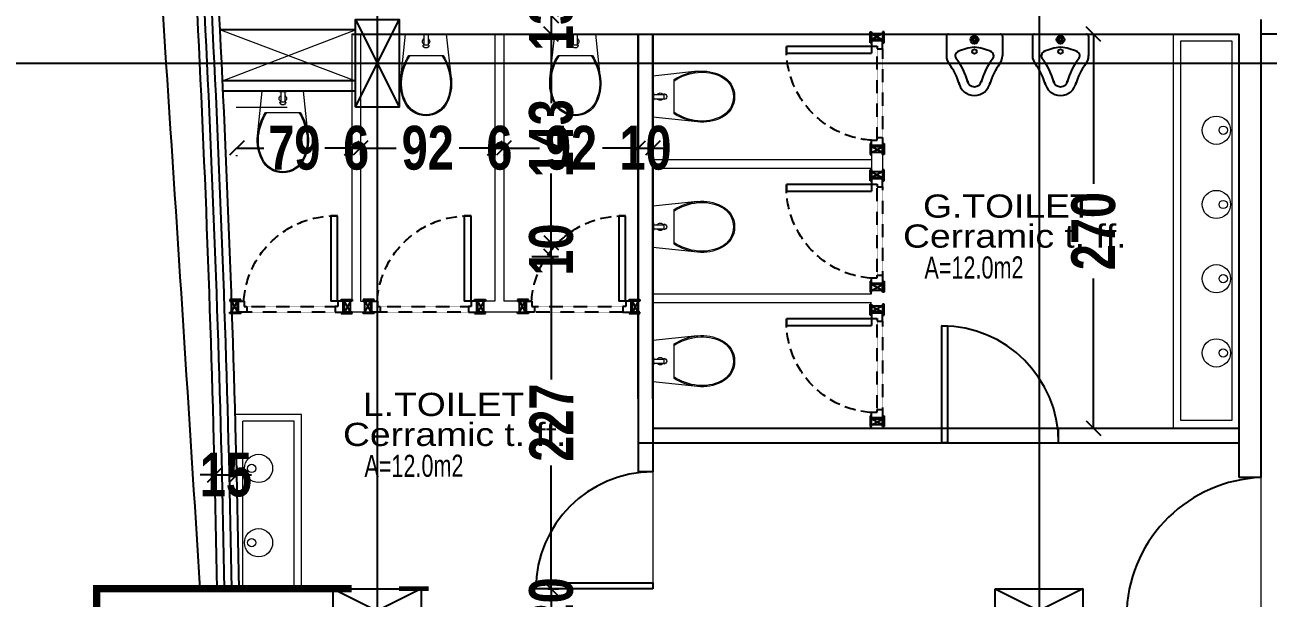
# Model space of a CAD drawing. Extents: x 285329 to 658348, y -83126 to -16980.
# Drawn here: x 345803 to 346654, y -40564 to -40172 of the extents above; entities that cross this region are included whole.
import ezdxf

# ---------------------------------------------------------------- set-up
doc = ezdxf.new("R2010")
doc.units = 0
doc.linetypes.add('HIDDEN', pattern=[0.375, 0.25, -0.125])
doc.layers.get('0').update_dxf_attribs({"linetype": 'CONTINUOUS'})
doc.layers.get('DEFPOINTS').update_dxf_attribs({"color": 9, "linetype": 'CONTINUOUS'})
for name, color, linetype, lineweight in [('02 wall', 3, 'CONTINUOUS', 60), ('A-text finishing', 6, 'CONTINUOUS', 13), ('A-text function', 30, 'CONTINUOUS', 20), ('VIS', 8, 'CONTINUOUS', 18)]:
    doc.layers.add(name, color=color, linetype=linetype, lineweight=lineweight)
for name, color, linetype in [('03-DOOR', 1, 'CONTINUOUS'), ('04-FURN', 6, 'CONTINUOUS'), ('04-SANITARY', 1, 'CONTINUOUS'), ('AXIS', 1, 'CONTINUOUS'), ('COLUMN', 5, 'CONTINUOUS'), ('FURNITURE', 4, 'CONTINUOUS'), ('TEXT', 3, 'CONTINUOUS'), ('WALL', 7, 'CONTINUOUS'), ('WALL1', 2, 'CONTINUOUS')]:
    doc.layers.add(name, color=color, linetype=linetype)
doc.styles.add('ARIAL', font='BOD_CB.TTF', dxfattribs={"width": 1.2})
doc.styles.add('CITYBLUEPRINT', font='cityb___.ttf', dxfattribs={"width": 0.8})
doc.styles.get("Standard").update_dxf_attribs({"font": 'sanss___.ttf', "height": 15})
doc.dimstyles.new('50', dxfattribs={"dimtxt": 30, "dimasz": 10, "dimexe": 5, "dimexo": 6, "dimgap": 5, "dimtad": 0, "dimdec": 0, "dimdsep": 46, "dimtxsty": 'CITYBLUEPRINT', "dimblk1": 'OBLIQUE', "dimblk2": 'OBLIQUE', "dimsah": 1, "dimcen": 0.05, "dimdle": 0.03, "dimclre": 22, "dimclrt": 7, "dimadec": 0, "dimazin": 0, "dimtfac": 1, "dimtdec": 0, "dimtix": 1, "dimtmove": 0, "dimatfit": 3, "dimldrblk": 'OBLIQUE', "dimfxl": 1, "dimtolj": 1, "dimtzin": 0, "dimarcsym": 0})

# ---------------------------------------------------------------- blocks, each defined once
blk = doc.blocks.new('COLUMN')
at = {"layer": 'AXIS'}
for p, q in [((236924.7, -9644.26), (236984.7, -9674.26)), ((236984.7, -9644.26), (236924.7, -9674.26))]:
    blk.add_line(p, q, dxfattribs=at)
at = {"layer": 'COLUMN'}
blk.add_lwpolyline([(236924.7, -9644.26), (236984.7, -9644.26), (236984.7, -9674.26), (236924.7, -9674.26)], close=True, dxfattribs=at)
blk = doc.blocks.new('cbcb')
at = {"layer": 'AXIS'}
for p, q in [((327577.93, -10741.62), (327577.95, -14318.5)), ((328030.95, -10741.69), (328030.42, -14326.06)), ((327245.11, -11829.25), (329571.96, -11829.25))]:
    blk.add_line(p, q, dxfattribs=at)
at = {"layer": 'WALL', "linetype": 'Continuous', "rotation": 90}
blk.add_blockref('COLUMN', (317918.69, -248783.95), dxfattribs=at)
at = {"layer": 'WALL', "linetype": 'Continuous'}
for p in [(90623.17, -2544.71), (91075.96, -2544.71)]:
    blk.add_blockref('COLUMN', p, dxfattribs=at)
blk = doc.blocks.new('WC B Outlet 10_2')
at = {"layer": '04-SANITARY', "linetype": 'Continuous', "lineweight": 18}
for p, q in [((1.7, 253.4), (34, 560)), ((34, 560), (316, 560)), ((150, 560), (150, 555)), ((150, 555), (200, 555)), ((161, 555), (161, 485)), ((189, 555), (189, 485)), ((200, 555), (200, 560)), ((348.3, 253.4), (316, 560)), ((155, 485), (195, 485)), ((293.2, 413.4), (56.8, 413.4))]:
    blk.add_line(p, q, dxfattribs=at)
for centre, radius, start, end in [((175, 509), 25, 126.86, 233.14), ((175, 509), 25, 306.86, 53.14), ((175, 485), 20, 180, 360)]:
    blk.add_arc(centre, radius, start, end, dxfattribs=at)
for centre, major_axis, start_param, end_param in [((366.6, 213.7), (0, 372.5), 1.00489, 1.464054), ((366.6, 213.7), (0, 364.6), 0.991054, 1.464054), ((-16.6, 213.7), (0, 364.6), 4.819131, 5.292131), ((-16.6, 213.7), (0, 372.5), 4.819131, 5.278295), ((290.4, 222), (0, 294.6), 1.464055, 2.031139), ((290.4, 222), (0, 286.7), 1.464055, 2.031139), ((59.6, 222), (0, 286.7), 4.252047, 4.819131), ((59.6, 222), (0, 294.6), 4.252047, 4.819131), ((175, 164), (0, 164), 2.031139, 3.141593), ((175, 164), (0, 156.1), 2.031139, 3.141593), ((175, 164), (0, 156.1), 3.141593, 4.252047), ((175, 164), (0, 164), 3.141593, 4.252046), ((175, 164), (0, 164), 3.141593, 4.252046)]:
    blk.add_ellipse(centre, major_axis=major_axis, ratio=0.985488, start_param=start_param, end_param=end_param, dxfattribs=at)
blk = doc.blocks.new('pporte ce')
at = {"layer": '03-DOOR'}
for p, q in [((8.71, 7.5), (8.71, 65.76)), ((8.71, 65.76), (13.29, 65.76)), ((13.29, 65.76), (8.71, 65.76)), ((13.29, 65.76), (13.29, 7.5)), ((6.26, 8.5), (-1.24, 8.5)), ((-1.24, 8.5), (-1.24, 7.5)), ((-1.24, 7.5), (3.97, 7.5)), ((-1.24, -1), (-1.24, 0)), ((-1.24, 0), (3.97, 0)), ((0, 7.5), (3.97, 0)), ((0, 0), (3.97, 7.5)), ((0, 0), (0, 7.5)), ((3.97, 7.5), (13.29, 7.5)), ((3.97, 0), (3.97, 7.5)), ((10.38, 0), (3.97, 0)), ((4.82, 0), (4.82, 7.5)), ((6.26, 7.5), (6.26, 8.5)), ((6.26, 0), (6.26, -1)), ((8.55, 7.5), (8.55, 3.83)), ((8.55, 3.83), (10.38, 3.83)), ((10.38, 3.83), (10.38, 0)), ((70.91, 3.83), (70.91, 0)), ((72.75, 3.83), (70.91, 3.83)), ((70.91, 0), (77.33, 0)), ((77.33, 7.5), (72.75, 7.5)), ((72.75, 7.5), (72.75, 3.83)), ((75.04, 7.5), (75.04, 8.5)), ((75.04, 8.5), (82.54, 8.5)), ((75.04, 0), (75.04, -1)), ((76.48, 0), (76.48, 7.5)), ((77.33, 0), (77.33, 7.5)), ((82.54, 7.5), (77.33, 7.5)), ((81.3, 7.5), (77.33, 0)), ((81.3, 0), (77.33, 7.5)), ((82.54, 0), (77.33, 0)), ((81.3, 0), (81.3, 7.5)), ((82.54, 8.5), (82.54, 7.5)), ((82.54, -1), (82.54, 0)), ((6.26, -1), (-1.24, -1)), ((75.04, -1), (82.54, -1))]:
    blk.add_line(p, q, dxfattribs=at)
at = {"layer": '03-DOOR', "linetype": 'HIDDEN', "ltscale": 0.5}
for p, q in [((70.91, 3.83), (10.38, 3.83)), ((10.38, 0), (70.91, 0))]:
    blk.add_line(p, q, dxfattribs=at)
at = {"layer": '03-DOOR', "linetype": 'HIDDEN', "ltscale": 30}
blk.add_arc((10.72, 3.5), 62.32, 3.6828, 87.63213, dxfattribs=at)
blk = doc.blocks.new('A$C7CA23E6F')
at = {"layer": '04-FURN'}
for p, q in [((33.8, 32), (22.47, 32)), ((35, 30.8), (35, 1.2)), ((33.8, 0), (22.47, 0))]:
    blk.add_line(p, q, dxfattribs=at)
for centre, radius in [((25.06, 16), 1.26), ((31.78, 16), 2.26), ((31.78, 16), 1.26), ((31.78, 16), 0.76)]:
    blk.add_circle(centre, radius, dxfattribs=at)
for centre, radius, start, end in [((-2.36, 56.77), 33.3, 285.0082, 308.02122), ((22.65, 24.32), 7.68, 88.66854, 133.36977), ((33.8, 30.8), 1.2, 0, 90), ((9.07, 16), 9.07, 99.52415, 180), ((-2.36, 56.77), 38.3, 285.0082, 308.02122), ((22.62, 24.35), 2.64, 21.01472, 133.43131), ((0.38, 14), 27.17, 4.22908, 25.355), ((9.07, 16), 9.07, 180, 260.47585), ((9.07, 16), 4.07, 99.52415, 180), ((9.07, 16), 4.07, 180, 260.47585), ((0.38, 18), 27.17, 334.645, 355.77092), ((-2.36, -24.77), 33.3, 51.97878, 74.9918), ((-2.36, -24.77), 38.3, 51.97878, 74.9918), ((22.65, 7.68), 7.68, 226.63023, 271.33146), ((22.62, 7.65), 2.64, 226.56869, 338.98528), ((33.8, 1.2), 1.2, 270, 0)]:
    blk.add_arc(centre, radius, start, end, dxfattribs=at)
blk = doc.blocks.new('_Oblique')
at = {"color": 0, "lineweight": -2}
blk.add_line((-0.5, -0.5), (0.5, 0.5), dxfattribs=at)
blk = doc.blocks.new('*D2400')
at = {"layer": 'DEFPOINTS', "color": 0, "linetype": 'Continuous', "lineweight": 5, "transparency": 16777216}
for p in [(346161.27, -40165.67), (346161.27, -40178.29), (346163.13, -40178.29)]:
    blk.add_point(p, dxfattribs=at)
at = {"layer": 'VIS', "color": 0, "linetype": 'Continuous', "lineweight": -2, "transparency": 16777216}
for p, q in [((346163.13, -40165.67), (346163.13, -40155.67)), ((346163.13, -40165.67), (346163.13, -40178.29)), ((346163.13, -40178.29), (346163.13, -40188.29))]:
    blk.add_line(p, q, dxfattribs=at)
at = {"layer": 'VIS', "color": 22, "linetype": 'Continuous', "lineweight": -2, "transparency": 16777216}
for p, q in [((346167.27, -40165.67), (346168.13, -40165.67)), ((346167.27, -40178.29), (346168.13, -40178.29))]:
    blk.add_line(p, q, dxfattribs=at)
at = {"layer": 'VIS', "color": 0, "linetype": 'Continuous', "lineweight": -2, "transparency": 16777216, "xscale": 10, "yscale": 10, "zscale": 10}
for p, rotation in [((346163.13, -40165.67), 270), ((346163.13, -40178.29), 90)]:
    blk.add_blockref('_Oblique', p, dxfattribs=dict(at, rotation=rotation))
at = {"layer": 'VIS', "color": 7, "linetype": 'Continuous', "lineweight": 5, "transparency": 16777216, "insert": (346163.13, -40171.98), "char_height": 30, "attachment_point": 5, "rotation": 90, "style": 'CITYBLUEPRINT'}
blk.add_mtext('\\A1;13', dxfattribs=at)
blk = doc.blocks.new('*D2401')
at = {"layer": 'DEFPOINTS', "color": 0, "linetype": 'Continuous', "lineweight": 5, "transparency": 16777216}
for p in [(346143.78, -40330.56), (346163.13, -40330.56), (346161.27, -40557.97)]:
    blk.add_point(p, dxfattribs=at)
at = {"layer": 'VIS', "color": 22, "linetype": 'Continuous', "lineweight": -2, "transparency": 16777216}
for p, q in [((346149.78, -40330.56), (346168.13, -40330.56)), ((346167.27, -40557.97), (346168.13, -40557.97))]:
    blk.add_line(p, q, dxfattribs=at)
at = {"layer": 'VIS', "color": 0, "linetype": 'Continuous', "lineweight": -2, "transparency": 16777216}
for p, q in [((346163.13, -40330.53), (346163.13, -40414.8)), ((346163.13, -40558), (346163.13, -40473.72))]:
    blk.add_line(p, q, dxfattribs=at)
at = {"layer": 'VIS', "color": 0, "linetype": 'Continuous', "lineweight": -2, "transparency": 16777216, "xscale": 10, "yscale": 10, "zscale": 10}
for p, rotation in [((346163.13, -40330.56), 90), ((346163.13, -40557.97), 270)]:
    blk.add_blockref('_Oblique', p, dxfattribs=dict(at, rotation=rotation))
at = {"layer": 'VIS', "color": 7, "linetype": 'Continuous', "lineweight": 5, "transparency": 16777216, "insert": (346163.13, -40444.26), "char_height": 30, "attachment_point": 5, "rotation": 90, "style": 'CITYBLUEPRINT'}
blk.add_mtext('\\A1;227', dxfattribs=at)
blk = doc.blocks.new('*D2402')
at = {"layer": 'DEFPOINTS', "color": 0, "linetype": 'Continuous', "lineweight": 5, "transparency": 16777216}
for p in [(346143.78, -40321.06), (346163.13, -40321.06), (346143.78, -40330.56)]:
    blk.add_point(p, dxfattribs=at)
at = {"layer": 'VIS', "color": 0, "linetype": 'Continuous', "lineweight": -2, "transparency": 16777216}
for p, q in [((346163.13, -40321.06), (346163.13, -40311.06)), ((346163.13, -40330.56), (346163.13, -40321.06)), ((346163.13, -40330.56), (346163.13, -40340.56))]:
    blk.add_line(p, q, dxfattribs=at)
at = {"layer": 'VIS', "color": 22, "linetype": 'Continuous', "lineweight": -2, "transparency": 16777216}
for p, q in [((346149.78, -40321.06), (346168.13, -40321.06)), ((346149.78, -40330.56), (346168.13, -40330.56))]:
    blk.add_line(p, q, dxfattribs=at)
at = {"layer": 'VIS', "color": 0, "linetype": 'Continuous', "lineweight": -2, "transparency": 16777216, "xscale": 10, "yscale": 10, "zscale": 10}
for p, rotation in [((346163.13, -40321.06), 270), ((346163.13, -40330.56), 90)]:
    blk.add_blockref('_Oblique', p, dxfattribs=dict(at, rotation=rotation))
at = {"layer": 'VIS', "color": 7, "linetype": 'Continuous', "lineweight": 5, "transparency": 16777216, "insert": (346163.13, -40325.81), "char_height": 30, "attachment_point": 5, "rotation": 90, "style": 'CITYBLUEPRINT'}
blk.add_mtext('\\A1;10', dxfattribs=at)
blk = doc.blocks.new('*D2403')
at = {"layer": 'DEFPOINTS', "color": 0, "linetype": 'Continuous', "lineweight": 5, "transparency": 16777216}
for p in [(346155.03, -40178.25), (346163.13, -40178.25), (346143.78, -40321.06)]:
    blk.add_point(p, dxfattribs=at)
at = {"layer": 'VIS', "color": 22, "linetype": 'Continuous', "lineweight": -2, "transparency": 16777216}
for p, q in [((346161.03, -40178.25), (346168.13, -40178.25)), ((346149.78, -40321.06), (346168.13, -40321.06))]:
    blk.add_line(p, q, dxfattribs=at)
at = {"layer": 'VIS', "color": 0, "linetype": 'Continuous', "lineweight": -2, "transparency": 16777216}
for p, q in [((346163.13, -40178.22), (346163.13, -40225.63)), ((346163.13, -40321.09), (346163.13, -40273.68))]:
    blk.add_line(p, q, dxfattribs=at)
at = {"layer": 'VIS', "color": 0, "linetype": 'Continuous', "lineweight": -2, "transparency": 16777216, "xscale": 10, "yscale": 10, "zscale": 10}
for p, rotation in [((346163.13, -40178.25), 90), ((346163.13, -40321.06), 270)]:
    blk.add_blockref('_Oblique', p, dxfattribs=dict(at, rotation=rotation))
at = {"layer": 'VIS', "color": 7, "linetype": 'Continuous', "lineweight": 5, "transparency": 16777216, "insert": (346163.13, -40249.65), "char_height": 30, "attachment_point": 5, "rotation": 90, "style": 'CITYBLUEPRINT'}
blk.add_mtext('\\A1;143', dxfattribs=at)
blk = doc.blocks.new('*D2404')
at = {"layer": 'DEFPOINTS', "color": 0, "linetype": 'Continuous', "lineweight": 5, "transparency": 16777216}
for p in [(346155.03, -40558.01), (346155.03, -40578.01), (346163.13, -40578.01)]:
    blk.add_point(p, dxfattribs=at)
at = {"layer": 'VIS', "color": 0, "linetype": 'Continuous', "lineweight": -2, "transparency": 16777216}
for p, q in [((346163.13, -40558.01), (346163.13, -40548.01)), ((346163.13, -40558.01), (346163.13, -40578.01)), ((346163.13, -40578.01), (346163.13, -40588.01))]:
    blk.add_line(p, q, dxfattribs=at)
at = {"layer": 'VIS', "color": 22, "linetype": 'Continuous', "lineweight": -2, "transparency": 16777216}
for p, q in [((346161.03, -40558.01), (346168.13, -40558.01)), ((346161.03, -40578.01), (346168.13, -40578.01))]:
    blk.add_line(p, q, dxfattribs=at)
at = {"layer": 'VIS', "color": 0, "linetype": 'Continuous', "lineweight": -2, "transparency": 16777216, "xscale": 10, "yscale": 10, "zscale": 10}
for p, rotation in [((346163.13, -40558.01), 270), ((346163.13, -40578.01), 90)]:
    blk.add_blockref('_Oblique', p, dxfattribs=dict(at, rotation=rotation))
at = {"layer": 'VIS', "color": 7, "linetype": 'Continuous', "lineweight": 5, "transparency": 16777216, "insert": (346163.13, -40568.01), "char_height": 30, "attachment_point": 5, "rotation": 90, "style": 'CITYBLUEPRINT'}
blk.add_mtext('\\A1;20', dxfattribs=at)
blk = doc.blocks.new('*D2434')
at = {"layer": 'DEFPOINTS', "color": 0, "linetype": 'Continuous', "lineweight": 5, "transparency": 16777216}
for p in [(345932.95, -40480.86), (345947.94, -40479.98), (345947.94, -40480.49)]:
    blk.add_point(p, dxfattribs=at)
at = {"layer": 'VIS', "color": 22, "linetype": 'Continuous', "lineweight": -2, "transparency": 16777216}
for p, q in [((345932.95, -40474.86), (345932.95, -40474.98)), ((345947.94, -40474.49), (345947.94, -40474.98))]:
    blk.add_line(p, q, dxfattribs=at)
at = {"layer": 'VIS', "color": 0, "linetype": 'Continuous', "lineweight": -2, "transparency": 16777216}
for p, q in [((345932.95, -40479.98), (345922.95, -40479.98)), ((345932.95, -40479.98), (345947.94, -40479.98)), ((345947.94, -40479.98), (345957.94, -40479.98))]:
    blk.add_line(p, q, dxfattribs=at)
at = {"layer": 'VIS', "color": 0, "linetype": 'Continuous', "lineweight": -2, "transparency": 16777216, "xscale": 10, "yscale": 10, "zscale": 10}
blk.add_blockref('_Oblique', (345932.95, -40479.98), dxfattribs=at)
at = {"layer": 'VIS', "color": 0, "linetype": 'Continuous', "lineweight": -2, "transparency": 16777216, "xscale": 10, "yscale": 10, "zscale": 10, "rotation": 180}
blk.add_blockref('_Oblique', (345947.94, -40479.98), dxfattribs=at)
at = {"layer": 'VIS', "color": 7, "linetype": 'Continuous', "lineweight": 5, "transparency": 16777216, "insert": (345940.45, -40479.98), "char_height": 30, "attachment_point": 5, "style": 'CITYBLUEPRINT'}
blk.add_mtext('\\A1;15', dxfattribs=at)
blk = doc.blocks.new('*D2435')
at = {"layer": 'DEFPOINTS', "color": 0, "linetype": 'Continuous', "lineweight": 5, "transparency": 16777216}
for p in [(346026.61, -40250.17), (345947.94, -40255.76), (346026.61, -40256.28)]:
    blk.add_point(p, dxfattribs=at)
at = {"layer": 'VIS', "color": 0, "linetype": 'Continuous', "lineweight": -2, "transparency": 16777216}
for p, q in [((345947.91, -40256.28), (345966.42, -40256.28)), ((346026.64, -40256.28), (346008.13, -40256.28))]:
    blk.add_line(p, q, dxfattribs=at)
at = {"layer": 'VIS', "color": 22, "linetype": 'Continuous', "lineweight": -2, "transparency": 16777216}
for p, q in [((345947.94, -40261.76), (345947.94, -40261.28)), ((346026.61, -40256.17), (346026.61, -40261.28))]:
    blk.add_line(p, q, dxfattribs=at)
at = {"layer": 'VIS', "color": 0, "linetype": 'Continuous', "lineweight": -2, "transparency": 16777216, "xscale": 10, "yscale": 10, "zscale": 10, "rotation": 180}
blk.add_blockref('_Oblique', (345947.94, -40256.28), dxfattribs=at)
at = {"layer": 'VIS', "color": 0, "linetype": 'Continuous', "lineweight": -2, "transparency": 16777216, "xscale": 10, "yscale": 10, "zscale": 10}
blk.add_blockref('_Oblique', (346026.61, -40256.28), dxfattribs=at)
at = {"layer": 'VIS', "color": 7, "linetype": 'Continuous', "lineweight": 5, "transparency": 16777216, "insert": (345987.28, -40256.28), "char_height": 30, "attachment_point": 5, "style": 'CITYBLUEPRINT'}
blk.add_mtext('\\A1;79', dxfattribs=at)
blk = doc.blocks.new('*D2436')
at = {"layer": 'DEFPOINTS', "color": 0, "linetype": 'Continuous', "lineweight": 5, "transparency": 16777216}
for p in [(346026.61, -40250.17), (346032.61, -40250.17), (346032.61, -40256.28)]:
    blk.add_point(p, dxfattribs=at)
at = {"layer": 'VIS', "color": 0, "linetype": 'Continuous', "lineweight": -2, "transparency": 16777216}
for p, q in [((346026.61, -40256.28), (346016.61, -40256.28)), ((346026.61, -40256.28), (346032.61, -40256.28)), ((346032.61, -40256.28), (346042.61, -40256.28))]:
    blk.add_line(p, q, dxfattribs=at)
at = {"layer": 'VIS', "color": 22, "linetype": 'Continuous', "lineweight": -2, "transparency": 16777216}
for p, q in [((346026.61, -40256.17), (346026.61, -40261.28)), ((346032.61, -40256.17), (346032.61, -40261.28))]:
    blk.add_line(p, q, dxfattribs=at)
at = {"layer": 'VIS', "color": 0, "linetype": 'Continuous', "lineweight": -2, "transparency": 16777216, "xscale": 10, "yscale": 10, "zscale": 10}
blk.add_blockref('_Oblique', (346026.61, -40256.28), dxfattribs=at)
at = {"layer": 'VIS', "color": 0, "linetype": 'Continuous', "lineweight": -2, "transparency": 16777216, "xscale": 10, "yscale": 10, "zscale": 10, "rotation": 180}
blk.add_blockref('_Oblique', (346032.61, -40256.28), dxfattribs=at)
at = {"layer": 'VIS', "color": 7, "linetype": 'Continuous', "lineweight": 5, "transparency": 16777216, "insert": (346029.61, -40256.28), "char_height": 30, "attachment_point": 5, "style": 'CITYBLUEPRINT'}
blk.add_mtext('\\A1;6', dxfattribs=at)
blk = doc.blocks.new('*D2437')
at = {"layer": 'DEFPOINTS', "color": 0, "linetype": 'Continuous', "lineweight": 5, "transparency": 16777216}
for p in [(346032.61, -40250.17), (346124.59, -40251.28), (346124.59, -40256.28)]:
    blk.add_point(p, dxfattribs=at)
at = {"layer": 'VIS', "color": 0, "linetype": 'Continuous', "lineweight": -2, "transparency": 16777216}
for p, q in [((346032.58, -40256.28), (346057.1, -40256.28)), ((346124.62, -40256.28), (346100.1, -40256.28))]:
    blk.add_line(p, q, dxfattribs=at)
at = {"layer": 'VIS', "color": 22, "linetype": 'Continuous', "lineweight": -2, "transparency": 16777216}
for p, q in [((346032.61, -40256.17), (346032.61, -40261.28)), ((346124.59, -40257.28), (346124.59, -40261.28))]:
    blk.add_line(p, q, dxfattribs=at)
at = {"layer": 'VIS', "color": 0, "linetype": 'Continuous', "lineweight": -2, "transparency": 16777216, "xscale": 10, "yscale": 10, "zscale": 10, "rotation": 180}
blk.add_blockref('_Oblique', (346032.61, -40256.28), dxfattribs=at)
at = {"layer": 'VIS', "color": 0, "linetype": 'Continuous', "lineweight": -2, "transparency": 16777216, "xscale": 10, "yscale": 10, "zscale": 10}
blk.add_blockref('_Oblique', (346124.59, -40256.28), dxfattribs=at)
at = {"layer": 'VIS', "color": 7, "linetype": 'Continuous', "lineweight": 5, "transparency": 16777216, "insert": (346078.6, -40256.28), "char_height": 30, "attachment_point": 5, "style": 'CITYBLUEPRINT'}
blk.add_mtext('\\A1;92', dxfattribs=at)
blk = doc.blocks.new('*D2438')
at = {"layer": 'DEFPOINTS', "color": 0, "linetype": 'Continuous', "lineweight": 5, "transparency": 16777216}
for p in [(346124.59, -40251.28), (346130.59, -40254.84), (346130.59, -40256.28)]:
    blk.add_point(p, dxfattribs=at)
at = {"layer": 'VIS', "color": 0, "linetype": 'Continuous', "lineweight": -2, "transparency": 16777216}
for p, q in [((346124.59, -40256.28), (346114.59, -40256.28)), ((346124.59, -40256.28), (346130.59, -40256.28)), ((346130.59, -40256.28), (346140.59, -40256.28))]:
    blk.add_line(p, q, dxfattribs=at)
at = {"layer": 'VIS', "color": 22, "linetype": 'Continuous', "lineweight": -2, "transparency": 16777216}
for p, q in [((346124.59, -40257.28), (346124.59, -40261.28)), ((346130.59, -40260.84), (346130.59, -40261.28))]:
    blk.add_line(p, q, dxfattribs=at)
at = {"layer": 'VIS', "color": 0, "linetype": 'Continuous', "lineweight": -2, "transparency": 16777216, "xscale": 10, "yscale": 10, "zscale": 10}
blk.add_blockref('_Oblique', (346124.59, -40256.28), dxfattribs=at)
at = {"layer": 'VIS', "color": 0, "linetype": 'Continuous', "lineweight": -2, "transparency": 16777216, "xscale": 10, "yscale": 10, "zscale": 10, "rotation": 180}
blk.add_blockref('_Oblique', (346130.59, -40256.28), dxfattribs=at)
at = {"layer": 'VIS', "color": 7, "linetype": 'Continuous', "lineweight": 5, "transparency": 16777216, "insert": (346127.59, -40256.28), "char_height": 30, "attachment_point": 5, "style": 'CITYBLUEPRINT'}
blk.add_mtext('\\A1;6', dxfattribs=at)
blk = doc.blocks.new('*D2439')
at = {"layer": 'DEFPOINTS', "color": 0, "linetype": 'Continuous', "lineweight": 5, "transparency": 16777216}
for p in [(346130.59, -40254.84), (346222.57, -40254.42), (346222.57, -40256.28)]:
    blk.add_point(p, dxfattribs=at)
at = {"layer": 'VIS', "color": 0, "linetype": 'Continuous', "lineweight": -2, "transparency": 16777216}
for p, q in [((346130.56, -40256.28), (346155.08, -40256.28)), ((346222.6, -40256.28), (346198.08, -40256.28))]:
    blk.add_line(p, q, dxfattribs=at)
at = {"layer": 'VIS', "color": 22, "linetype": 'Continuous', "lineweight": -2, "transparency": 16777216}
for p, q in [((346130.59, -40260.84), (346130.59, -40261.28)), ((346222.57, -40260.42), (346222.57, -40261.28))]:
    blk.add_line(p, q, dxfattribs=at)
at = {"layer": 'VIS', "color": 0, "linetype": 'Continuous', "lineweight": -2, "transparency": 16777216, "xscale": 10, "yscale": 10, "zscale": 10, "rotation": 180}
blk.add_blockref('_Oblique', (346130.59, -40256.28), dxfattribs=at)
at = {"layer": 'VIS', "color": 0, "linetype": 'Continuous', "lineweight": -2, "transparency": 16777216, "xscale": 10, "yscale": 10, "zscale": 10}
blk.add_blockref('_Oblique', (346222.57, -40256.28), dxfattribs=at)
at = {"layer": 'VIS', "color": 7, "linetype": 'Continuous', "lineweight": 5, "transparency": 16777216, "insert": (346176.58, -40256.28), "char_height": 30, "attachment_point": 5, "style": 'CITYBLUEPRINT'}
blk.add_mtext('\\A1;92', dxfattribs=at)
blk = doc.blocks.new('*D2440')
at = {"layer": 'DEFPOINTS', "color": 0, "linetype": 'Continuous', "lineweight": 5, "transparency": 16777216}
for p in [(346222.57, -40254.42), (346232.57, -40254.42), (346232.57, -40256.28)]:
    blk.add_point(p, dxfattribs=at)
at = {"layer": 'VIS', "color": 0, "linetype": 'Continuous', "lineweight": -2, "transparency": 16777216}
for p, q in [((346222.57, -40256.28), (346212.57, -40256.28)), ((346222.57, -40256.28), (346232.57, -40256.28)), ((346232.57, -40256.28), (346242.57, -40256.28))]:
    blk.add_line(p, q, dxfattribs=at)
at = {"layer": 'VIS', "color": 22, "linetype": 'Continuous', "lineweight": -2, "transparency": 16777216}
for p, q in [((346222.57, -40260.42), (346222.57, -40261.28)), ((346232.57, -40260.42), (346232.57, -40261.28))]:
    blk.add_line(p, q, dxfattribs=at)
at = {"layer": 'VIS', "color": 0, "linetype": 'Continuous', "lineweight": -2, "transparency": 16777216, "xscale": 10, "yscale": 10, "zscale": 10}
blk.add_blockref('_Oblique', (346222.57, -40256.28), dxfattribs=at)
at = {"layer": 'VIS', "color": 0, "linetype": 'Continuous', "lineweight": -2, "transparency": 16777216, "xscale": 10, "yscale": 10, "zscale": 10, "rotation": 180}
blk.add_blockref('_Oblique', (346232.57, -40256.28), dxfattribs=at)
at = {"layer": 'VIS', "color": 7, "linetype": 'Continuous', "lineweight": 5, "transparency": 16777216, "insert": (346227.57, -40256.28), "char_height": 30, "attachment_point": 5, "style": 'CITYBLUEPRINT'}
blk.add_mtext('\\A1;10', dxfattribs=at)
blk = doc.blocks.new('*D2736')
at = {"layer": 'DEFPOINTS', "color": 0, "linetype": 'Continuous', "lineweight": 5, "transparency": 16777216}
for p in [(346232.57, -40178.29), (346534.14, -40178.29), (346232.57, -40448.01)]:
    blk.add_point(p, dxfattribs=at)
at = {"layer": 'VIS', "color": 22, "linetype": 'Continuous', "lineweight": -2, "transparency": 16777216}
for p, q in [((346238.57, -40178.29), (346539.14, -40178.29)), ((346238.57, -40448.01), (346539.14, -40448.01))]:
    blk.add_line(p, q, dxfattribs=at)
at = {"layer": 'VIS', "color": 0, "linetype": 'Continuous', "lineweight": -2, "transparency": 16777216}
for p, q in [((346534.14, -40178.26), (346534.14, -40280.8)), ((346534.14, -40448.04), (346534.14, -40345.5))]:
    blk.add_line(p, q, dxfattribs=at)
at = {"layer": 'VIS', "color": 0, "linetype": 'Continuous', "lineweight": -2, "transparency": 16777216, "xscale": 10, "yscale": 10, "zscale": 10}
for p, rotation in [((346534.14, -40178.29), 90), ((346534.14, -40448.01), 270)]:
    blk.add_blockref('_Oblique', p, dxfattribs=dict(at, rotation=rotation))
at = {"layer": 'VIS', "color": 7, "linetype": 'Continuous', "lineweight": 5, "transparency": 16777216, "insert": (346534.14, -40313.15), "char_height": 30, "attachment_point": 5, "rotation": 90, "style": 'CITYBLUEPRINT'}
blk.add_mtext('\\A1;270', dxfattribs=at)

msp = doc.modelspace()

# ---------------------------------------------------------------- linework, layer by layer
at = {"layer": '02 wall'}
msp.add_line((346079.06, -40558.01), (346059.07, -40558.01), dxfattribs=at)
at = {"layer": '04-FURN', "lineweight": 0}
for p, q in [((346026.61, -40178.29), (346026.61, -40361.06)), ((346032.61, -40178.29), (346032.61, -40361.06)), ((346124.59, -40178.29), (346124.59, -40361.06)), ((346130.59, -40178.29), (346130.59, -40361.06)), ((346588.82, -40448.01), (346588.82, -40178.29)), ((346588.82, -40178.29), (346633.82, -40178.29)), ((346593.82, -40442.76), (346593.82, -40182.79)), ((346593.82, -40182.79), (346628.82, -40182.79)), ((346628.82, -40182.79), (346628.82, -40442.76)), ((345947.43, -40228.25), (345982.43, -40228.25)), ((346382.33, -40260.37), (346382.33, -40272.49)), ((346389.83, -40260.37), (346389.83, -40272.49)), ((346232.57, -40264.05), (346382.33, -40264.05)), ((346232.57, -40270.05), (346382.33, -40270.05)), ((346382.33, -40271.8), (346382.33, -40272.49)), ((346382.33, -40272.49), (346389.83, -40272.49)), ((346232.57, -40356.03), (346382.33, -40356.03)), ((346382.33, -40356.03), (346382.33, -40354.79)), ((346026.61, -40361.06), (346018.92, -40361.06)), ((346025.65, -40361.06), (346025.65, -40368.56)), ((346032.61, -40361.06), (346035.61, -40361.06)), ((346124.59, -40361.06), (346116.9, -40361.06)), ((346116.9, -40361.06), (346116.9, -40368.56)), ((346141.27, -40361.06), (346130.59, -40361.06)), ((346232.57, -40362.03), (346382.33, -40362.03)), ((346382.33, -40363.78), (346382.33, -40364.47)), ((346382.33, -40364.47), (346389.83, -40364.47)), ((346035.61, -40368.56), (346018.92, -40368.56)), ((346141.27, -40368.56), (346116.9, -40368.56)), ((345992.16, -40438.79), (345947.16, -40438.79)), ((345992.16, -40558.01), (345992.16, -40438.79)), ((345952.16, -40558.01), (345952.16, -40443.29)), ((345987.16, -40443.29), (345952.16, -40443.29)), ((345987.16, -40558.01), (345987.16, -40443.29)), ((346382.33, -40448.01), (346382.33, -40446.76)), ((346628.82, -40442.76), (346593.82, -40442.76))]:
    msp.add_line(p, q, dxfattribs=at)
for centre, radius in [((346618.18, -40244.11), 9.66), ((346622.89, -40244.11), 2.83), ((346618.18, -40294.93), 9.66), ((346622.89, -40294.93), 2.83), ((346618.18, -40345.74), 9.66), ((346622.89, -40345.74), 2.83), ((346618.18, -40396.56), 9.66), ((346622.89, -40396.56), 2.83), ((345962.81, -40475.63), 9.66), ((345958.1, -40475.63), 2.83), ((345962.81, -40526.47), 9.66), ((345958.1, -40526.47), 2.83)]:
    msp.add_circle(centre, radius, dxfattribs=at)
at = {"layer": 'FURNITURE'}
msp.add_line((346430.29, -40458.01), (346510.26, -40458.01), dxfattribs=at)
at = {"layer": 'FURNITURE', "flags": 128}
for points in [[(346430.29, -40458.01), (346430.29, -40378.04), (346434.29, -40378.04), (346434.29, -40458.01), (346430.29, -40458.01)], [(346232.57, -40557.97), (346152.6, -40557.97), (346152.6, -40553.97), (346232.57, -40553.97), (346232.57, -40557.97)]]:
    msp.add_lwpolyline(points, dxfattribs=at)
at = {"layer": 'FURNITURE', "ltscale": 3}
for radius, start, end in [(11914.27, 1.034388, 4.498863), (11924.27, 1.03352, 4.495082)]:
    msp.add_arc((334022.26, -40773.09), radius, start, end, dxfattribs=at)
at = {"layer": 'FURNITURE'}
for centre, radius, start, end in [((346430.29, -40458.01), 79.96, 0, 90), ((346232.57, -40557.97), 79.96, 90, 180), ((346652.31, -40577.42), 95.6, 92.08654, 176.67709)]:
    msp.add_arc(centre, radius, start, end, dxfattribs=at)
at = {"layer": 'VIS', "linetype": 'Continuous', "lineweight": 5}
for p, q in [((345936.7, -40175.29), (346029.07, -40210.29)), ((345938.25, -40210.29), (346029.07, -40175.29)), ((346232.57, -40478), (346232.57, -40557.97)), ((346648.82, -40479.11), (346648.82, -40481.88)), ((346648.82, -40572.46), (346648.82, -40481.88))]:
    msp.add_line(p, q, dxfattribs=at)
at = {"layer": 'WALL', "linetype": 'Continuous'}
for p, q in [((346648.82, -40481.88), (346648.82, -40168.29)), ((346029.07, -40175.29), (345936.55, -40175.29)), ((346026.61, -40178.29), (346633.82, -40178.29)), ((346222.57, -40330.56), (346222.57, -40178.29)), ((346222.57, -40178.29), (346222.57, -40478)), ((346232.57, -40410.51), (346232.57, -40178.29)), ((346232.57, -40317.25), (346232.57, -40178.29)), ((346232.57, -40178.29), (346232.57, -40478)), ((346633.82, -40481.88), (346633.82, -40178.29)), ((346672.4, -40178.29), (346648.82, -40178.29)), ((346029.07, -40210.29), (345938.25, -40210.29)), ((346029.07, -40217.29), (345938.58, -40217.29)), ((346222.57, -40428.04), (346222.57, -40330.56)), ((346232.57, -40428.04), (346232.57, -40330.56)), ((346232.57, -40448.01), (346430.29, -40448.01)), ((346430.29, -40458.01), (346430.29, -40448.01)), ((346510.26, -40448.01), (346633.82, -40448.01)), ((346510.26, -40458.01), (346510.26, -40448.01)), ((346222.57, -40458.01), (346430.29, -40458.01)), ((346510.26, -40458.01), (346633.82, -40458.01)), ((346232.57, -40478), (346222.57, -40478)), ((346648.82, -40481.88), (346633.82, -40481.88))]:
    msp.add_line(p, q, dxfattribs=at)
at = {"layer": 'WALL', "linetype": 'Continuous', "ltscale": 3, "const_width": 5}
msp.add_lwpolyline([(346026.54, -40558.01), (345852.11, -40558.01), (345852.11, -40980.51), (346026.54, -40980.51)], dxfattribs=at)
at = {"layer": 'WALL1'}
for centre, radius, start, end in [((229255.84, -47897.51), 116897.7, 3.5997221, 3.9531258), ((334022.26, -40773.09), 11919.27, 1.033954, 4.496972), ((334022.26, -40773.09), 11929.27, 1.033087, 4.493194)]:
    msp.add_arc(centre, radius, start, end, dxfattribs=at)

# ---------------------------------------------------------------- block references
at = {"layer": '02 wall', "xscale": -1, "rotation": 90}
for p in [(346389.83, -40178.08), (346389.83, -40272.49), (346389.83, -40364.47)]:
    msp.add_blockref('pporte ce', p, dxfattribs=at)
at = {"layer": '02 wall', "xscale": -0.1000000005587935, "yscale": 0.1000000005587935, "zscale": 0.1000000005587935}
for p in [(346094.91, -40234.29), (346197.04, -40234.29), (345996.94, -40273.29)]:
    msp.add_blockref('WC B Outlet 10_2', p, dxfattribs=at)
at = {"layer": '02 wall', "xscale": -0.1000000005587935, "yscale": 0.1000000005587935, "zscale": 0.1000000005587935, "rotation": 90}
for p in [(346288.57, -40203.6), (346288.57, -40292.73), (346288.57, -40384.71)]:
    msp.add_blockref('WC B Outlet 10_2', p, dxfattribs=at)
at = {"layer": '02 wall', "xscale": -1}
for p in [(346025.65, -40368.56), (346116.9, -40368.56), (346222.57, -40368.56)]:
    msp.add_blockref('pporte ce', p, dxfattribs=at)
at = {"layer": '04-FURN', "xscale": 1.200000000011641, "yscale": 1.200000000011641, "zscale": 1.200000000011641, "rotation": 90}
for p in [(346471.86, -40220.3), (346530.75, -40220.3)]:
    msp.add_blockref('A$C7CA23E6F', p, dxfattribs=at)
at = {"layer": 'VIS', "linetype": 'Continuous', "lineweight": 5}
msp.add_blockref('cbcb', (18466.12, -28369.04), dxfattribs=at)

# ---------------------------------------------------------------- texts
at = {"layer": 'A-text finishing', "style": 'ARIAL', "width": 1.2}
for p in [(346403.81, -40324.49), (346020.62, -40460.26)]:
    msp.add_text('Cerramic t. ff.', height=15.876, dxfattribs=at).set_placement(p)
at = {"layer": 'A-text function', "char_height": 15.876, "width": 480.9674, "attachment_point": 1, "style": 'ARIAL'}
for s, insert in [('G.TOILET', (346417.47, -40288.09)), ('L.TOILET', (346034.27, -40423.86))]:
    msp.add_mtext(s, dxfattribs=dict(at, insert=insert))
at = {"layer": 'TEXT', "width": 0.7}
for p in [(346418.44, -40345.71), (346035.25, -40481.48)]:
    msp.add_text('A=12.0m2', height=15.12, rotation=0.12695, dxfattribs=at).set_placement(p)

# ---------------------------------------------------------------- dimensions: what is measured, and where the dimension line sits
at = {"layer": 'VIS', "linetype": 'Continuous', "lineweight": 5}
for base, p1, p2, angle, picture, middle in [((346163.13, -40178.29), (346161.27, -40165.67), (346161.27, -40178.29), 90, '*D2400', (346163.13, -40171.98)), ((346163.13, -40178.25), (346143.78, -40321.06), (346155.03, -40178.25), 270, '*D2403', (346163.13, -40249.65)), ((346163.12723839, -40321.05537813), (346143.7791597, -40330.55537813), (346143.7791597, -40321.05537813), 270, '*D2402', (346163.12723839, -40325.80537813)), ((346163.13, -40330.56), (346161.27, -40557.97), (346143.78, -40330.56), 270, '*D2401', (346163.13, -40444.26)), ((346163.13, -40578.01), (346155.03, -40558.01), (346155.03, -40578.01), 90, '*D2404', (346163.13, -40568.01))]:
    dim = msp.add_linear_dim(base=base, p1=p1, p2=p2, angle=angle, dimstyle='50', override={"dimtmove": 1}, dxfattribs=at)
    dim.commit()
    dim.dimension.update_dxf_attribs({"geometry": picture, "text_midpoint": middle})
dim = msp.add_linear_dim(base=(346534.14, -40178.29), p1=(346232.57, -40448.01), p2=(346232.57, -40178.29), angle=90, dimstyle='50', dxfattribs=at)
dim.commit()
dim.dimension.update_dxf_attribs({"geometry": '*D2736', "text_midpoint": (346534.14, -40313.15)})
for base, p1, p2, picture, middle in [((346026.61, -40256.28), (345947.94, -40255.76), (346026.61, -40250.17), '*D2435', (345987.28, -40256.28)), ((346032.61, -40256.28), (346026.61, -40250.17), (346032.61, -40250.17), '*D2436', (346029.61, -40256.28)), ((346124.59, -40256.28), (346032.61, -40250.17), (346124.59, -40251.28), '*D2437', (346078.6, -40256.28)), ((346130.59, -40256.28), (346124.59, -40251.28), (346130.59, -40254.84), '*D2438', (346127.59, -40256.28)), ((346222.57, -40256.28), (346130.59, -40254.84), (346222.57, -40254.42), '*D2439', (346176.58, -40256.28)), ((346232.57, -40256.28), (346222.57, -40254.42), (346232.57, -40254.42), '*D2440', (346227.57, -40256.28))]:
    dim = msp.add_linear_dim(base=base, p1=p1, p2=p2, dimstyle='50', override={"dimtmove": 1}, dxfattribs=at)
    dim.commit()
    dim.dimension.update_dxf_attribs({"geometry": picture, "text_midpoint": middle})
dim = msp.add_linear_dim(base=(345947.94, -40479.98), p1=(345932.95, -40480.86), p2=(345947.94, -40480.49), dimstyle='50', dxfattribs=at)
dim.commit()
dim.dimension.update_dxf_attribs({"geometry": '*D2434', "text_midpoint": (345940.45, -40479.98)})

doc.saveas('drawing.dxf')
